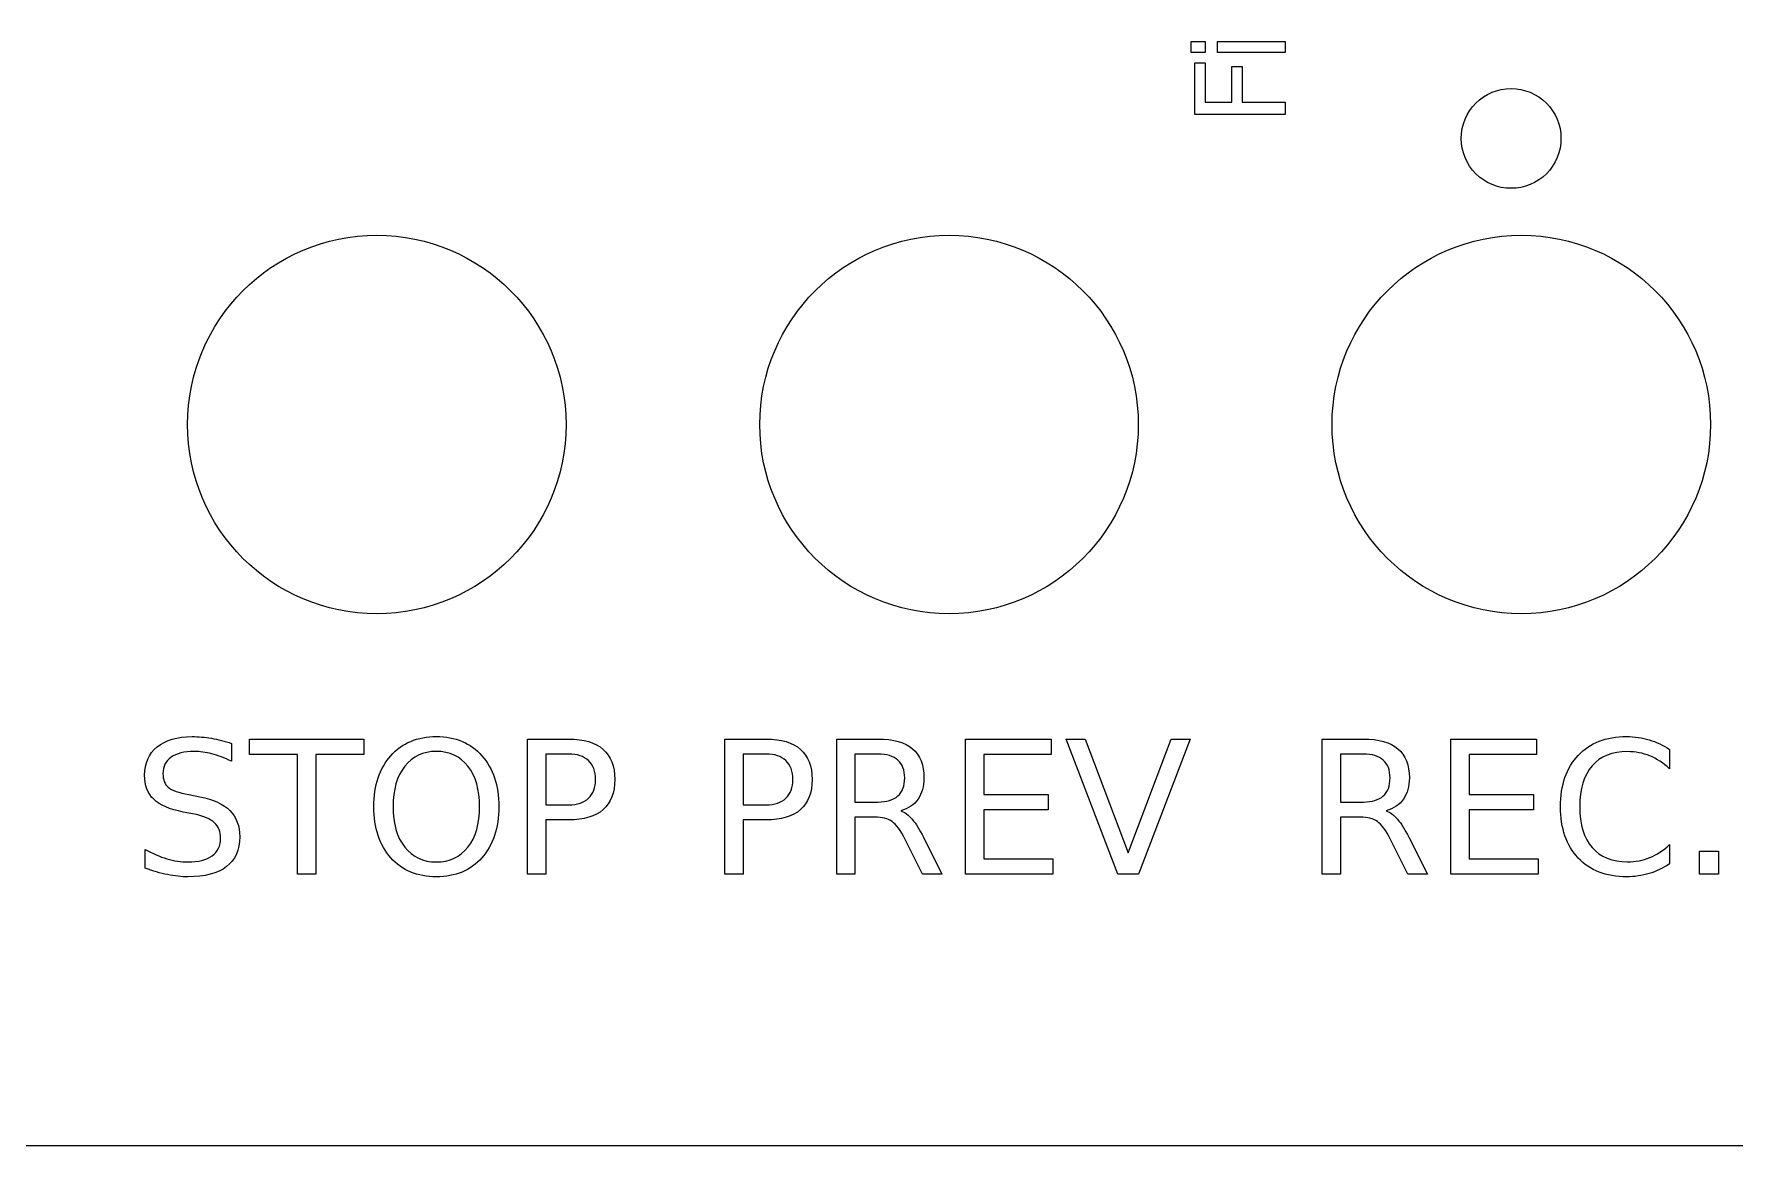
# Model space of a CAD drawing. Extents: x 30 to 245, y 40 to 174.
# Drawn here: x 83.6 to 136.4, y 39.5 to 74 of the extents above; entities that cross this region are included whole.
import ezdxf

# ---------------------------------------------------------------- set-up
doc = ezdxf.new("R2010")
doc.units = 0
doc.layers.add('Calque_1', color=7, linetype='CONTINUOUS')

msp = doc.modelspace()

# ---------------------------------------------------------------- linework, layer by layer
at = {"layer": 'Calque_1', "color": 1}
for points in [[(30, 174.5), (245, 174.5), (245, 39.5), (30, 39.5)], [(131.01249, 70.80499)], [(100.1, 61.91499)], [(117.88, 61.91499)], [(135.66, 61.91499)]]:
    msp.add_lwpolyline(points, close=True, dxfattribs=at)
at = {"layer": 'Calque_1', "color": 7}
for points in [[(119.5225, 73.46937), (119.5225, 73.81437), (119.95938, 73.81437), (119.95938, 73.46937)], [(120.34, 73.46937), (120.34, 73.81437), (122.44, 73.81437), (122.44, 73.46937)], [(119.64063, 71.54937), (119.64063, 73.15812), (119.95938, 73.15812), (119.95938, 71.92812), (120.78438, 71.92812), (120.78438, 73.03812), (121.10313, 73.03812), (121.10313, 71.92812), (122.44, 71.92812), (122.44, 71.54937)], [(89.708751, 52.00631)], [(90.265626, 52.14407), (93.817814, 52.14407), (93.817814, 51.66594), (92.327189, 51.66594), (92.327189, 47.94501), (91.756251, 47.94501), (91.756251, 51.66594), (90.265626, 51.66594)], [(96.073439, 52.22001)], [(112.51469, 52.14407), (115.16969, 52.14407), (115.16969, 51.66594), (113.08281, 51.66594), (113.08281, 50.42282), (115.0825, 50.42282), (115.0825, 49.94469), (113.08281, 49.94469), (113.08281, 48.42313), (115.22031, 48.42313), (115.22031, 47.94501), (112.51469, 47.94501)], [(117.2425, 47.94501), (115.63937, 52.14407), (116.23281, 52.14407), (117.56313, 48.60876), (118.89625, 52.14407), (119.48688, 52.14407), (117.88656, 47.94501)], [(127.59469, 52.14407), (130.24969, 52.14407), (130.24969, 51.66594), (128.16281, 51.66594), (128.16281, 50.42282), (130.1625, 50.42282), (130.1625, 49.94469), (128.16281, 49.94469), (128.16281, 48.42313), (130.30031, 48.42313), (130.30031, 47.94501), (127.59469, 47.94501)], [(134.38406, 51.82063)], [(96.073439, 51.75876)], [(110.50094, 49.91376)], [(125.58094, 49.91376)], [(135.31781, 48.65938), (135.91125, 48.65938), (135.91125, 47.94501), (135.31781, 47.94501)]]:
    msp.add_lwpolyline(points, close=True, dxfattribs=at)
for points in [[(89.708751, 52.00626), (89.708751, 51.45219)], [(98.902814, 52.14407), (100.18531, 52.14407)], [(100.18531, 49.63251), (99.470939, 49.63251), (99.470939, 47.94501), (98.902814, 47.94501), (98.902814, 52.14407)], [(105.03344, 52.14407), (106.31594, 52.14407)], [(106.31594, 49.63251), (105.60156, 49.63251), (105.60156, 47.94501), (105.03344, 47.94501), (105.03344, 52.14407)], [(109.69656, 49.71969), (109.07781, 49.71969), (109.07781, 47.94501), (108.50969, 47.94501), (108.50969, 52.14407), (109.79219, 52.14407)], [(124.77656, 49.71969), (124.15781, 49.71969), (124.15781, 47.94501), (123.58969, 47.94501), (123.58969, 52.14407), (124.87219, 52.14407)], [(134.38406, 51.82063), (134.38406, 51.22157)], [(99.470939, 51.67719), (99.470939, 50.09938), (100.18531, 50.09938)], [(100.18531, 51.67719), (99.470939, 51.67719)], [(105.60156, 51.67719), (105.60156, 50.09938), (106.31594, 50.09938)], [(106.31594, 51.67719), (105.60156, 51.67719)], [(109.07781, 51.67719), (109.07781, 50.18657), (109.79219, 50.18657)], [(109.79219, 51.67719), (109.07781, 51.67719)], [(124.15781, 51.67719), (124.15781, 50.18657), (124.87219, 50.18657)], [(124.87219, 51.67719), (124.15781, 51.67719)], [(88.378438, 50.41715), (88.721564, 50.34685)], [(88.555626, 49.80689), (88.209688, 49.87439)], [(87.022813, 48.1306), (87.022813, 48.7156)], [(111.20406, 49.09251), (111.78063, 47.94501), (111.17031, 47.94501), (110.63312, 49.02219)], [(126.28406, 49.09251), (126.86062, 47.94501), (126.25031, 47.94501), (125.71312, 49.02219)], [(134.38406, 48.86188), (134.38406, 48.26844)]]:
    msp.add_lwpolyline(points, dxfattribs=at)
at = {"layer": 'Calque_1', "color": 1}
for points in [[(127.91249, 70.80499), (127.91249, 71.216076), (128.075793, 71.610324), (128.366474, 71.901006)], [(128.366474, 71.901006), (128.657156, 72.191687), (129.051404, 72.35499), (129.46249, 72.35499)], [(129.46249, 72.35499), (129.873576, 72.35499), (130.267824, 72.191687), (130.558506, 71.901006)], [(130.558506, 71.901006), (130.849187, 71.610324), (131.01249, 71.216076), (131.01249, 70.80499)], [(128.366474, 69.708974), (128.075793, 69.999656), (127.91249, 70.393904), (127.91249, 70.80499)], [(131.01249, 70.80499), (131.01249, 70.393904), (130.849187, 69.999656), (130.558506, 69.708974)], [(129.46249, 69.25499), (129.051404, 69.25499), (128.657156, 69.418293), (128.366474, 69.708974)], [(130.558506, 69.708974), (130.267824, 69.418293), (129.873576, 69.25499), (129.46249, 69.25499)], [(88.340001, 61.91499), (88.340001, 65.162424), (90.972567, 67.79499), (94.220001, 67.79499)], [(94.220001, 67.79499), (97.467435, 67.794989), (100.1, 65.162424), (100.1, 61.91499)], [(106.12, 61.91499), (106.12, 65.162424), (108.752566, 67.79499), (112, 67.79499)], [(112, 67.79499), (115.247434, 67.79499), (117.88, 65.162424), (117.88, 61.91499)], [(123.9, 61.91499), (123.9, 65.162424), (126.532566, 67.79499), (129.78, 67.79499)], [(129.78, 67.79499), (133.027434, 67.79499), (135.66, 65.162424), (135.66, 61.91499)], [(94.220001, 56.03499), (90.972567, 56.03499), (88.340001, 58.667556), (88.340001, 61.91499)], [(100.1, 61.91499), (100.1, 58.667556), (97.467435, 56.034991), (94.220001, 56.03499)], [(112, 56.03499), (108.752566, 56.03499), (106.12, 58.667556), (106.12, 61.91499)], [(117.88, 61.91499), (117.88, 58.667556), (115.247434, 56.03499), (112, 56.03499)], [(129.78, 56.03499), (126.532566, 56.03499), (123.9, 58.667556), (123.9, 61.91499)], [(135.66, 61.91499), (135.66, 58.667556), (133.027434, 56.03499), (129.78, 56.03499)]]:
    msp.add_open_spline(points, degree=3, dxfattribs=at)
at = {"layer": 'Calque_1', "color": 7}
for points in [[(87.005938, 51.02189), (87.005938, 51.393143), (87.136251, 51.685643), (87.396876, 51.89939)], [(87.396876, 51.89939), (87.659376, 52.113143), (88.020313, 52.22002), (88.479688, 52.22002)], [(88.479688, 52.22002), (88.676563, 52.22002), (88.877189, 52.20222), (89.081564, 52.16662)], [(89.081564, 52.16662), (89.285939, 52.13102), (89.495001, 52.077583), (89.708751, 52.00631)], [(94.655939, 51.62657), (95.010314, 52.022197), (95.482814, 52.22001), (96.073439, 52.22001)], [(96.073439, 52.22001), (96.662189, 52.22001), (97.132814, 52.022197), (97.485314, 51.62657)], [(100.18531, 52.14407), (100.655937, 52.14407), (101.01125, 52.037193), (101.25125, 51.82344)], [(101.25125, 51.82344), (101.493123, 51.611567), (101.61406, 51.300317), (101.61406, 50.88969)], [(106.31594, 52.14407), (106.78656, 52.14407), (107.14187, 52.037193), (107.38187, 51.82344)], [(107.38187, 51.82344), (107.62375, 51.611567), (107.74469, 51.300317), (107.74469, 50.88969)], [(109.79219, 52.14407), (110.27219, 52.14407), (110.630313, 52.043757), (110.86656, 51.84313)], [(110.86656, 51.84313), (111.102813, 51.642503), (111.22094, 51.33969), (111.22094, 50.93469)], [(124.87219, 52.14407), (125.35219, 52.14407), (125.710313, 52.043757), (125.94656, 51.84313)], [(125.94656, 51.84313), (126.182813, 51.642503), (126.30094, 51.33969), (126.30094, 50.93469)], [(131.54625, 51.63501), (131.911877, 52.02501), (132.4125, 52.22001), (133.04812, 52.22001)], [(133.04812, 52.22001), (133.299373, 52.22001), (133.535623, 52.18626), (133.75687, 52.11876)], [(133.75687, 52.11876), (133.979997, 52.05316), (134.18906, 51.953783), (134.38406, 51.82063)], [(87.827188, 51.57872), (87.660313, 51.45872), (87.576876, 51.288093), (87.576876, 51.06684)], [(88.544376, 51.75872), (88.235001, 51.75872), (87.995938, 51.69872), (87.827188, 51.57872)], [(89.098439, 51.68282), (88.907189, 51.73342), (88.722501, 51.75872), (88.544376, 51.75872)], [(89.708751, 51.45219), (89.493126, 51.555317), (89.289689, 51.632193), (89.098439, 51.68282)], [(94.127189, 50.04032), (94.127189, 50.704067), (94.303439, 51.232817), (94.655939, 51.62657)], [(95.089064, 51.29751), (94.847189, 50.99001), (94.726252, 50.570947), (94.726252, 50.04032)], [(96.073439, 51.75876), (95.660939, 51.75876), (95.332814, 51.60501), (95.089064, 51.29751)], [(97.052189, 51.29751), (96.812189, 51.60501), (96.485939, 51.75876), (96.073439, 51.75876)], [(97.415002, 50.04032), (97.415002, 50.570947), (97.294064, 50.99001), (97.052189, 51.29751)], [(97.485314, 51.62657), (97.837814, 51.232817), (98.014064, 50.704067), (98.014064, 50.04032)], [(100.79844, 51.47188), (100.654067, 51.608753), (100.44969, 51.67719), (100.18531, 51.67719)], [(101.015, 50.88969), (101.015, 51.140943), (100.942813, 51.335007), (100.79844, 51.47188)], [(106.92906, 51.47188), (106.784687, 51.608753), (106.580313, 51.67719), (106.31594, 51.67719)], [(107.14562, 50.88969), (107.14562, 51.140943), (107.073433, 51.335007), (106.92906, 51.47188)], [(110.41094, 51.48876), (110.272187, 51.61438), (110.065937, 51.67719), (109.79219, 51.67719)], [(110.62187, 50.93469), (110.62187, 51.180317), (110.55156, 51.365007), (110.41094, 51.48876)], [(125.49094, 51.48876), (125.352187, 51.61438), (125.145937, 51.67719), (124.87219, 51.67719)], [(125.70187, 50.93469), (125.70187, 51.180317), (125.63156, 51.365007), (125.49094, 51.48876)], [(130.99781, 50.04032), (130.99781, 50.71532), (131.180623, 51.246883), (131.54625, 51.63501)], [(131.97937, 51.31157), (131.72437, 51.01907), (131.59687, 50.59532), (131.59687, 50.04032)], [(133.08187, 51.75313), (132.60187, 51.75313), (132.23437, 51.605943), (131.97937, 51.31157)], [(133.77094, 51.62094), (133.555313, 51.709067), (133.325623, 51.75313), (133.08187, 51.75313)], [(134.38406, 51.22157), (134.192813, 51.399697), (133.98844, 51.53282), (133.77094, 51.62094)], [(87.290001, 50.27095), (87.100626, 50.45095), (87.005938, 50.701263), (87.005938, 51.02189)], [(87.576876, 51.06684), (87.576876, 50.881213), (87.632188, 50.74059), (87.742813, 50.64497)], [(100.79844, 50.30469), (100.942813, 50.44157), (101.015, 50.63657), (101.015, 50.88969)], [(101.61406, 50.88969), (101.61406, 50.475317), (101.493123, 50.162193), (101.25125, 49.95032)], [(106.92906, 50.30469), (107.073433, 50.44157), (107.14562, 50.63657), (107.14562, 50.88969)], [(107.74469, 50.88969), (107.74469, 50.475317), (107.62375, 50.162193), (107.38187, 49.95032)], [(110.41094, 50.37501), (110.55156, 50.50251), (110.62187, 50.68907), (110.62187, 50.93469)], [(111.22094, 50.93469), (111.22094, 50.670317), (111.159063, 50.450943), (111.03531, 50.27657)], [(125.49094, 50.37501), (125.63156, 50.50251), (125.70187, 50.68907), (125.70187, 50.93469)], [(126.30094, 50.93469), (126.30094, 50.670317), (126.239063, 50.450943), (126.11531, 50.27657)], [(88.209688, 49.87439), (87.785938, 49.958763), (87.479376, 50.09095), (87.290001, 50.27095)], [(87.742813, 50.64497), (87.855313, 50.551217), (88.067188, 50.475277), (88.378438, 50.41715)], [(88.721564, 50.34685), (89.145314, 50.266223), (89.457501, 50.123723), (89.658126, 49.91935)], [(100.18531, 50.09938), (100.44969, 50.09938), (100.654067, 50.167817), (100.79844, 50.30469)], [(106.31594, 50.09938), (106.580313, 50.09938), (106.784687, 50.167817), (106.92906, 50.30469)], [(109.79219, 50.18657), (110.065937, 50.18657), (110.272187, 50.249383), (110.41094, 50.37501)], [(111.03531, 50.27657), (110.913437, 50.102197), (110.735313, 49.98126), (110.50094, 49.91376)], [(124.87219, 50.18657), (125.145937, 50.18657), (125.352187, 50.249383), (125.49094, 50.37501)], [(126.11531, 50.27657), (125.993437, 50.102197), (125.815313, 49.98126), (125.58094, 49.91376)], [(89.177189, 49.54533), (89.051564, 49.661577), (88.844376, 49.748763), (88.555626, 49.80689)], [(89.658126, 49.91935), (89.860626, 49.71685), (89.961876, 49.444977), (89.961876, 49.10373)], [(94.655939, 48.45407), (94.303439, 48.847817), (94.127189, 49.376567), (94.127189, 50.04032)], [(94.726252, 50.04032), (94.726252, 49.511567), (94.847189, 49.09344), (95.089064, 48.78594)], [(97.052189, 48.78594), (97.294064, 49.09344), (97.415002, 49.511567), (97.415002, 50.04032)], [(98.014064, 50.04032), (98.014064, 49.378447), (97.837814, 48.849697), (97.485314, 48.45407)], [(101.25125, 49.95032), (101.01125, 49.738447), (100.655937, 49.63251), (100.18531, 49.63251)], [(107.38187, 49.95032), (107.14187, 49.738447), (106.78656, 49.63251), (106.31594, 49.63251)], [(110.22812, 49.58188), (110.098747, 49.673753), (109.92156, 49.71969), (109.69656, 49.71969)], [(110.50094, 49.91376), (110.622813, 49.872493), (110.740937, 49.784367), (110.85531, 49.64938)], [(125.30812, 49.58188), (125.178747, 49.673753), (125.00156, 49.71969), (124.77656, 49.71969)], [(125.58094, 49.91376), (125.702813, 49.872493), (125.820937, 49.784367), (125.93531, 49.64938)], [(131.54625, 48.44563), (131.180623, 48.83563), (130.99781, 49.367193), (130.99781, 50.04032)], [(131.59687, 50.04032), (131.59687, 49.487193), (131.72437, 49.063443), (131.97937, 48.76907)], [(89.368439, 49.06158), (89.368439, 49.267827), (89.304689, 49.429077), (89.177189, 49.54533)], [(110.63312, 49.02219), (110.494373, 49.303443), (110.359373, 49.490007), (110.22812, 49.58188)], [(110.85531, 49.64938), (110.971563, 49.51438), (111.087813, 49.328757), (111.20406, 49.09251)], [(125.71312, 49.02219), (125.574373, 49.303443), (125.439373, 49.490007), (125.30812, 49.58188)], [(125.93531, 49.64938), (126.051563, 49.51438), (126.167813, 49.328757), (126.28406, 49.09251)], [(87.022813, 48.7156), (87.253438, 48.586227), (87.479376, 48.488727), (87.700626, 48.4231)], [(89.104064, 48.51595), (89.280314, 48.64345), (89.368439, 48.825327), (89.368439, 49.06158)], [(89.961876, 49.10373), (89.961876, 48.69685), (89.825001, 48.38841), (89.551251, 48.17841)], [(95.089064, 48.78594), (95.332814, 48.47844), (95.660939, 48.32469), (96.073439, 48.32469)], [(96.073439, 48.32469), (96.485939, 48.32469), (96.812189, 48.47844), (97.052189, 48.78594)], [(131.97937, 48.76907), (132.23437, 48.47657), (132.60187, 48.33032), (133.08187, 48.33032)], [(133.77094, 48.46251), (133.98844, 48.55063), (134.192813, 48.683753), (134.38406, 48.86188)], [(87.717501, 47.93091), (87.494376, 47.97591), (87.262813, 48.042473), (87.022813, 48.1306)], [(87.700626, 48.4231), (87.921876, 48.3575), (88.139376, 48.3247), (88.353126, 48.3247)], [(88.353126, 48.3247), (88.677501, 48.3247), (88.927814, 48.38845), (89.104064, 48.51595)], [(89.551251, 48.17841), (89.279376, 47.96841), (88.880001, 47.86341), (88.353126, 47.86341)], [(96.073439, 47.86344), (95.482814, 47.86344), (95.010314, 48.060317), (94.655939, 48.45407)], [(97.485314, 48.45407), (97.132814, 48.060317), (96.662189, 47.86344), (96.073439, 47.86344)], [(133.04812, 47.86344), (132.4125, 47.86344), (131.911877, 48.057503), (131.54625, 48.44563)], [(133.08187, 48.33032), (133.325623, 48.33032), (133.555313, 48.374383), (133.77094, 48.46251)], [(134.38406, 48.26844), (134.185313, 48.13344), (133.974377, 48.03219), (133.75125, 47.96469)], [(88.353126, 47.86341), (88.154376, 47.86341), (87.942501, 47.88591), (87.717501, 47.93091)], [(133.75125, 47.96469), (133.529997, 47.89719), (133.29562, 47.86344), (133.04812, 47.86344)]]:
    msp.add_open_spline(points, degree=3, dxfattribs=at)

doc.saveas('drawing.dxf')
